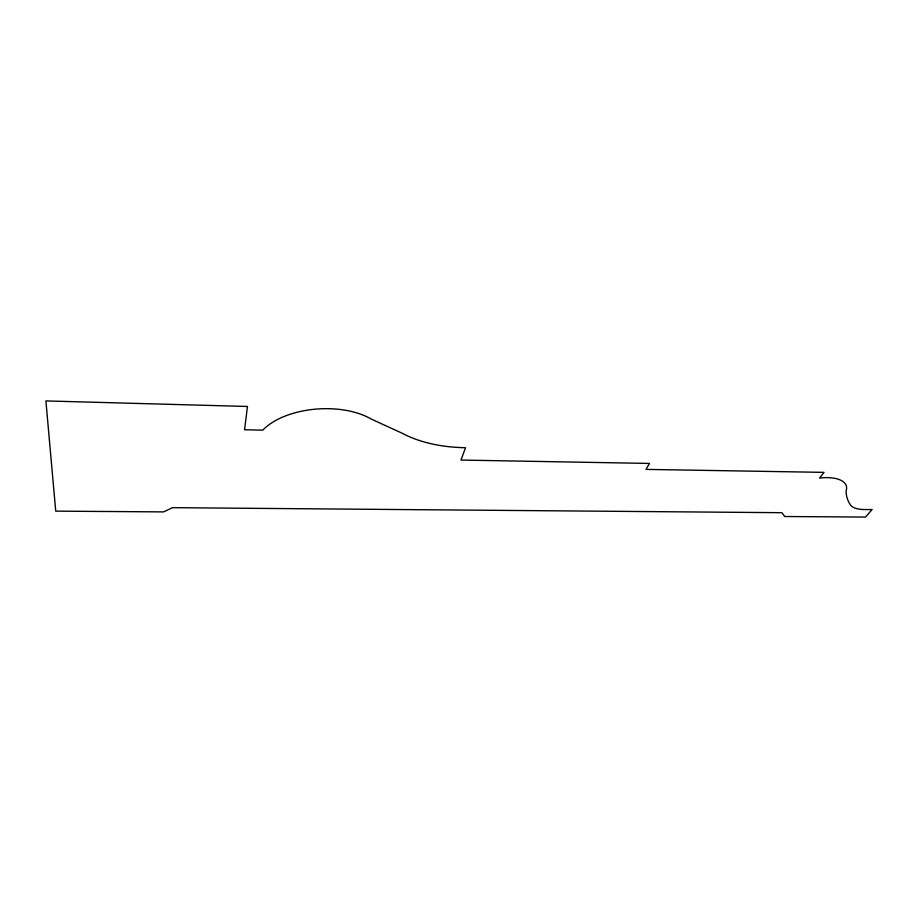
<?xml version="1.0" encoding="UTF-8"?>
<svg xmlns="http://www.w3.org/2000/svg" width="918" height="918" viewBox="0 0 918 918"><rect width="100%" height="100%" fill="white"/><g stroke="black" fill="none" stroke-linecap="round" stroke-linejoin="round"><path stroke-width="1.38" d="M247.458 406.479L244.578 429.75L262.789 430.163A66.268 35.745 -3.4 0 1 371.365 419.136L402.497 433.388A116.07 66.624 -8.2 0 0 465.564 447.709L460.974 460.056L649.485 463.441L645.997 469.396L824.066 472.368L819.579 478.037A34 15.377 -14.7 0 1 846.075 490.981A130.333 56.457 -17.5 0 0 850.722 505.336A27.747 12.152 -15.6 0 0 865.8 509.524L872.1 509.57L865.479 517.075L784.741 516.513L781.906 512.692L172.481 507.665L163.576 511.9L55.734 511.142L45.9 400.925L247.458 406.479"/></g></svg>
